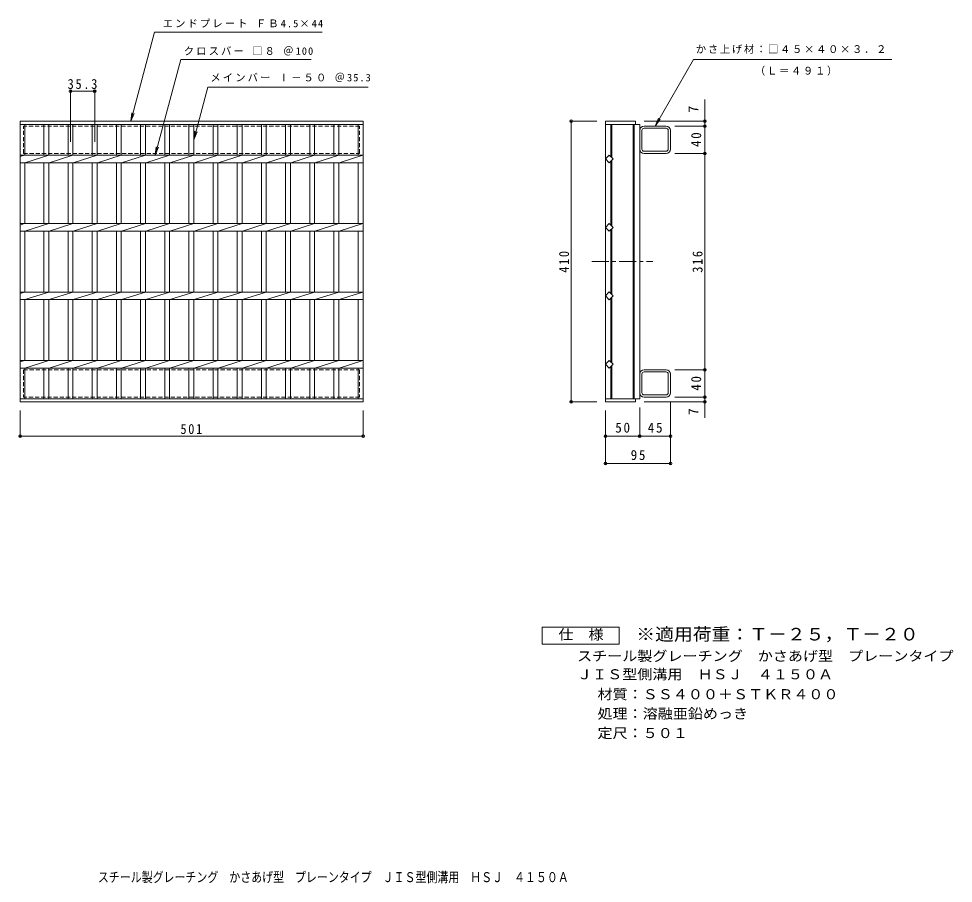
# Model space of a CAD drawing. Units: millimetres, scale not verified. Extents: x -580 to 785, y -684 to 579.
import ezdxf
from ezdxf.enums import TextEntityAlignment as Align

# ---------------------------------------------------------------- set-up
doc = ezdxf.new("R2010")
doc.units = ezdxf.units.MM
doc.header["$LTSCALE"] = 5
doc.header["$PDMODE"] = 32
doc.header["$PDSIZE"] = 4
doc.linetypes.add('CHAIN1', pattern=[8, 5, -1, 1, -1])
doc.linetypes.add('DASHED1', pattern=[1.8, 1.2, -0.6])
for name, color, linetype, lineweight in [('1-1_1-1ﾚｲﾔ', 2, 'Continuous', 9), ('1-2_1-2ﾚｲﾔ', 3, 'Continuous', 9), ('1-4_1-4ﾚｲﾔ', 7, 'Continuous', 9), ('F-4_F-4ﾚｲﾔ', 2, 'Continuous', 9)]:
    doc.layers.add(name, color=color, linetype=linetype, lineweight=lineweight)
doc.layers.add('F-5_F-5ﾚｲﾔ', color=2, linetype='Continuous')
doc.styles.add('ＭＳ ゴシック', font='')
doc.styles.get('ＭＳ ゴシック').set_extended_font_data('MS Gothic')

msp = doc.modelspace()

# ---------------------------------------------------------------- linework, layer by layer
at = {"layer": '1-1_1-1ﾚｲﾔ', "linetype": 'DASHED1'}
for p, q in [((-573.027, 381.7), (-573.027, 421.7)), ((-82.027, 421.7), (-573.027, 421.7)), ((-573.027, 65.7), (-573.027, 25.7)), ((-82.027, 25.7), (-573.027, 25.7))]:
    msp.add_line(p, q, dxfattribs=at)
at = {"layer": '1-1_1-1ﾚｲﾔ'}
for p, q in [((330.227, 388.1), (330.227, 415.3)), ((365.627, 421.7), (333.427, 421.7)), ((365.627, 418.5), (333.427, 418.5)), ((368.827, 388.1), (368.827, 415.3)), ((372.027, 388.1), (372.027, 415.3)), ((333.427, 384.9), (365.627, 384.9)), ((365.627, 381.7), (333.427, 381.7)), ((330.227, 59.3), (330.227, 32.1)), ((365.627, 65.7), (333.427, 65.7)), ((333.427, 62.5), (365.627, 62.5)), ((368.827, 59.3), (368.827, 32.1)), ((372.027, 59.3), (372.027, 32.1)), ((365.627, 28.9), (333.427, 28.9)), ((365.627, 25.7), (333.427, 25.7))]:
    msp.add_line(p, q, dxfattribs=at)
at = {"layer": '1-1_1-1ﾚｲﾔ', "linetype": 'DASHED1'}
for points in [[(-573.027, 381.7), (-82.027, 381.7), (-82.027, 421.7)], [(-573.027, 65.7), (-82.027, 65.7), (-82.027, 25.7)]]:
    msp.add_lwpolyline(points, dxfattribs=at)
at = {"layer": '1-1_1-1ﾚｲﾔ'}
for centre, radius, start, end in [((333.427, 415.3), 6.4, 90, 180), ((333.427, 415.3), 3.2, 90, 180), ((365.627, 415.3), 6.4, 0, 90), ((365.627, 415.3), 3.2, 0, 90), ((333.427, 388.1), 6.4, 180, 270), ((333.427, 388.1), 3.2, 180, 270), ((365.627, 388.1), 6.4, 270, 0), ((365.627, 388.1), 3.2, 270, 0), ((333.427, 59.3), 6.4, 90, 180), ((333.427, 59.3), 3.2, 90, 180), ((365.627, 59.3), 6.4, 0, 90), ((365.627, 59.3), 3.2, 0, 90), ((333.427, 32.1), 6.4, 180, 270), ((333.427, 32.1), 3.2, 180, 270), ((365.627, 32.1), 3.2, 270, 0), ((365.627, 32.1), 6.4, 270, 0)]:
    msp.add_arc(centre, radius, start, end, dxfattribs=at)
at = {"layer": '1-2_1-2ﾚｲﾔ'}
for p, q in [((-578.027, 428.7), (-77.027, 428.7)), ((-578.027, 18.7), (-578.027, 428.7)), ((-578.027, 424.2), (-77.027, 424.2)), ((-571.027, 379.2), (-571.027, 424.2)), ((-543.127, 424.2), (-543.127, 379.2)), ((-536.127, 424.2), (-536.127, 379.2)), ((-507.826, 424.2), (-507.826, 379.2)), ((-500.826, 424.2), (-500.826, 379.2)), ((-472.526, 424.2), (-472.526, 379.2)), ((-465.526, 424.2), (-465.526, 379.2)), ((-437.227, 424.2), (-437.227, 379.2)), ((-430.227, 424.2), (-430.227, 379.2)), ((-401.927, 424.2), (-401.927, 379.2)), ((-394.926, 424.2), (-394.926, 379.2)), ((-366.626, 424.2), (-366.626, 379.2)), ((-359.626, 424.2), (-359.626, 379.2)), ((-331.327, 424.2), (-331.327, 379.2)), ((-324.327, 424.2), (-324.327, 379.2)), ((-296.026, 424.2), (-296.026, 379.2)), ((-289.027, 424.2), (-289.027, 379.2)), ((-260.726, 424.2), (-260.726, 379.2)), ((-253.726, 424.2), (-253.726, 379.2)), ((-225.427, 424.2), (-225.427, 379.2)), ((-218.427, 424.2), (-218.427, 379.2)), ((-190.126, 424.2), (-190.126, 379.2)), ((-183.127, 424.2), (-183.127, 379.2)), ((-154.827, 424.2), (-154.827, 379.2)), ((-147.827, 424.2), (-147.827, 379.2)), ((-119.527, 424.2), (-119.527, 379.2)), ((-112.527, 424.2), (-112.527, 379.2)), ((-84.027, 424.2), (-84.027, 379.2)), ((-77.027, 428.7), (-77.027, 18.7)), ((277.027, 428.7), (321.027, 428.7)), ((277.027, 428.7), (277.027, 18.7)), ((277.027, 424.2), (327.027, 424.2)), ((285.027, 424.2), (285.027, 377.014)), ((286.527, 424.2), (286.527, 375.514)), ((317.527, 424.2), (317.527, 23.2)), ((319.027, 424.2), (319.027, 23.2)), ((321.027, 428.7), (321.027, 424.2)), ((327.027, 424.2), (327.027, 23.2)), ((-578.027, 379.2), (-77.027, 379.2)), ((-578.027, 377.12), (-571.427, 379.2)), ((-571.027, 368.2), (-536.127, 379.2)), ((-535.727, 368.2), (-500.827, 379.2)), ((-500.427, 368.2), (-465.527, 379.2)), ((-465.126, 368.2), (-430.227, 379.2)), ((-429.826, 368.2), (-394.927, 379.2)), ((-394.526, 368.2), (-359.627, 379.2)), ((-359.226, 368.2), (-324.327, 379.2)), ((-323.927, 368.2), (-289.027, 379.2)), ((-288.627, 368.2), (-253.727, 379.2)), ((-253.326, 368.2), (-218.427, 379.2)), ((-218.027, 368.2), (-183.127, 379.2)), ((-182.727, 368.2), (-147.827, 379.2)), ((-147.427, 368.2), (-112.527, 379.2)), ((-112.126, 368.2), (-77.227, 379.2)), ((285.027, 370.386), (285.027, 277.014)), ((286.527, 371.886), (286.527, 275.514)), ((-578.027, 368.2), (-77.027, 368.2)), ((-571.027, 279.199), (-571.027, 368.2)), ((-543.127, 368.2), (-543.127, 279.199)), ((-536.127, 368.2), (-536.127, 279.199)), ((-507.826, 368.2), (-507.826, 279.199)), ((-500.826, 368.2), (-500.826, 279.199)), ((-472.526, 368.2), (-472.526, 279.199)), ((-465.526, 368.2), (-465.526, 279.199)), ((-437.227, 368.2), (-437.227, 279.199)), ((-430.227, 368.2), (-430.227, 279.199)), ((-401.927, 368.2), (-401.927, 279.199)), ((-394.926, 368.2), (-394.926, 279.199)), ((-366.626, 368.2), (-366.626, 279.199)), ((-359.626, 368.2), (-359.626, 279.199)), ((-331.327, 368.2), (-331.327, 279.199)), ((-324.327, 368.2), (-324.327, 279.199)), ((-296.026, 368.2), (-296.026, 279.199)), ((-289.027, 368.2), (-289.027, 279.199)), ((-260.726, 368.2), (-260.726, 279.199)), ((-253.726, 368.2), (-253.726, 279.199)), ((-225.427, 368.2), (-225.427, 279.199)), ((-218.427, 368.2), (-218.427, 279.199)), ((-190.126, 368.2), (-190.126, 279.199)), ((-183.127, 368.2), (-183.127, 279.199)), ((-154.827, 368.2), (-154.827, 279.199)), ((-147.827, 368.2), (-147.827, 279.199)), ((-119.527, 368.2), (-119.527, 279.199)), ((-112.527, 368.2), (-112.527, 279.199)), ((-84.027, 368.2), (-84.027, 279.199)), ((-578.027, 277.12), (-571.427, 279.2)), ((-578.027, 279.199), (-77.027, 279.199)), ((-571.027, 268.2), (-536.127, 279.2)), ((-535.727, 268.2), (-500.827, 279.2)), ((-500.427, 268.2), (-465.527, 279.2)), ((-465.126, 268.2), (-430.227, 279.2)), ((-429.826, 268.2), (-394.927, 279.2)), ((-394.526, 268.2), (-359.627, 279.2)), ((-359.226, 268.2), (-324.327, 279.2)), ((-323.927, 268.2), (-289.027, 279.2)), ((-288.627, 268.2), (-253.727, 279.2)), ((-253.326, 268.2), (-218.427, 279.2)), ((-218.027, 268.2), (-183.127, 279.2)), ((-182.727, 268.2), (-147.827, 279.2)), ((-147.427, 268.2), (-112.527, 279.2)), ((-112.126, 268.2), (-77.227, 279.2)), ((-578.027, 268.2), (-77.027, 268.2)), ((-571.027, 179.199), (-571.027, 268.2)), ((-543.127, 268.2), (-543.127, 179.199)), ((-536.127, 268.2), (-536.127, 179.199)), ((-507.826, 268.2), (-507.826, 179.199)), ((-500.826, 268.2), (-500.826, 179.199)), ((-472.526, 268.2), (-472.526, 179.199)), ((-465.526, 268.2), (-465.526, 179.199)), ((-437.227, 268.2), (-437.227, 179.199)), ((-430.227, 268.2), (-430.227, 179.199)), ((-401.927, 268.2), (-401.927, 179.199)), ((-394.926, 268.2), (-394.926, 179.199)), ((-366.626, 268.2), (-366.626, 179.199)), ((-359.626, 268.2), (-359.626, 179.199)), ((-331.327, 268.2), (-331.327, 179.199)), ((-324.327, 268.2), (-324.327, 179.199)), ((-296.026, 268.2), (-296.026, 179.199)), ((-289.027, 268.2), (-289.027, 179.199)), ((-260.726, 268.2), (-260.726, 179.199)), ((-253.726, 268.2), (-253.726, 179.199)), ((-225.427, 268.2), (-225.427, 179.199)), ((-218.427, 268.2), (-218.427, 179.199)), ((-190.126, 268.2), (-190.126, 179.199)), ((-183.127, 268.2), (-183.127, 179.199)), ((-154.827, 268.2), (-154.827, 179.199)), ((-147.827, 268.2), (-147.827, 179.199)), ((-119.527, 268.2), (-119.527, 179.199)), ((-112.527, 268.2), (-112.527, 179.199)), ((-84.027, 268.2), (-84.027, 179.199)), ((285.027, 270.386), (285.027, 177.013)), ((286.527, 271.886), (286.527, 175.513)), ((-578.027, 177.12), (-571.427, 179.2)), ((-578.027, 179.199), (-77.027, 179.199)), ((-571.027, 168.2), (-536.127, 179.2)), ((-535.727, 168.2), (-500.827, 179.2)), ((-500.427, 168.2), (-465.527, 179.2)), ((-465.126, 168.2), (-430.227, 179.2)), ((-429.826, 168.2), (-394.927, 179.2)), ((-394.526, 168.2), (-359.627, 179.2)), ((-359.226, 168.2), (-324.327, 179.2)), ((-323.927, 168.2), (-289.027, 179.2)), ((-288.627, 168.2), (-253.727, 179.2)), ((-253.326, 168.2), (-218.427, 179.2)), ((-218.027, 168.2), (-183.127, 179.2)), ((-182.727, 168.2), (-147.827, 179.2)), ((-147.427, 168.2), (-112.527, 179.2)), ((-112.126, 168.2), (-77.227, 179.2)), ((-578.027, 168.2), (-77.027, 168.2)), ((-571.027, 79.199), (-571.027, 168.2)), ((-543.127, 168.2), (-543.127, 79.199)), ((-536.127, 168.2), (-536.127, 79.199)), ((-507.826, 168.2), (-507.826, 79.199)), ((-500.826, 168.2), (-500.826, 79.199)), ((-472.526, 168.2), (-472.526, 79.199)), ((-465.526, 168.2), (-465.526, 79.199)), ((-437.227, 168.2), (-437.227, 79.199)), ((-430.227, 168.2), (-430.227, 79.199)), ((-401.927, 168.2), (-401.927, 79.199)), ((-394.926, 168.2), (-394.926, 79.199)), ((-366.626, 168.2), (-366.626, 79.199)), ((-359.626, 168.2), (-359.626, 79.199)), ((-331.327, 168.2), (-331.327, 79.199)), ((-324.327, 168.2), (-324.327, 79.199)), ((-296.026, 168.2), (-296.026, 79.199)), ((-289.027, 168.2), (-289.027, 79.199)), ((-260.726, 168.2), (-260.726, 79.199)), ((-253.726, 168.2), (-253.726, 79.199)), ((-225.427, 168.2), (-225.427, 79.199)), ((-218.427, 168.2), (-218.427, 79.199)), ((-190.126, 168.2), (-190.126, 79.199)), ((-183.127, 168.2), (-183.127, 79.199)), ((-154.827, 168.2), (-154.827, 79.199)), ((-147.827, 168.2), (-147.827, 79.199)), ((-119.527, 168.2), (-119.527, 79.199)), ((-112.527, 168.2), (-112.527, 79.199)), ((-84.027, 168.2), (-84.027, 79.199)), ((285.027, 77.013), (285.027, 170.386)), ((286.527, 75.513), (286.527, 171.886)), ((-578.027, 77.12), (-571.427, 79.2)), ((-578.027, 79.199), (-77.027, 79.199)), ((-571.027, 68.2), (-536.127, 79.2)), ((-535.727, 68.2), (-500.827, 79.2)), ((-500.427, 68.2), (-465.527, 79.2)), ((-465.126, 68.2), (-430.227, 79.2)), ((-429.826, 68.2), (-394.927, 79.2)), ((-394.526, 68.2), (-359.627, 79.2)), ((-359.226, 68.2), (-324.327, 79.2)), ((-323.927, 68.2), (-289.027, 79.2)), ((-288.627, 68.2), (-253.727, 79.2)), ((-253.326, 68.2), (-218.427, 79.2)), ((-218.027, 68.2), (-183.127, 79.2)), ((-182.727, 68.2), (-147.827, 79.2)), ((-147.427, 68.2), (-112.527, 79.2)), ((-112.126, 68.2), (-77.227, 79.2)), ((285.027, 23.2), (285.027, 70.386)), ((286.527, 23.2), (286.527, 71.886)), ((-578.027, 68.2), (-77.027, 68.2)), ((-571.027, 23.2), (-571.027, 68.2)), ((-543.127, 68.2), (-543.127, 23.2)), ((-536.127, 68.2), (-536.127, 23.2)), ((-507.826, 68.2), (-507.826, 23.2)), ((-500.826, 68.2), (-500.826, 23.2)), ((-472.526, 68.2), (-472.526, 23.2)), ((-465.526, 68.2), (-465.526, 23.2)), ((-437.227, 68.2), (-437.227, 23.2)), ((-430.227, 68.2), (-430.227, 23.2)), ((-401.927, 68.2), (-401.927, 23.2)), ((-394.926, 68.2), (-394.926, 23.2)), ((-366.626, 68.2), (-366.626, 23.2)), ((-359.626, 68.2), (-359.626, 23.2)), ((-331.327, 68.2), (-331.327, 23.2)), ((-324.327, 68.2), (-324.327, 23.2)), ((-296.026, 68.2), (-296.026, 23.2)), ((-289.027, 68.2), (-289.027, 23.2)), ((-260.726, 68.2), (-260.726, 23.2)), ((-253.726, 68.2), (-253.726, 23.2)), ((-225.427, 68.2), (-225.427, 23.2)), ((-218.427, 68.2), (-218.427, 23.2)), ((-190.126, 68.2), (-190.126, 23.2)), ((-183.127, 68.2), (-183.127, 23.2)), ((-154.827, 68.2), (-154.827, 23.2)), ((-147.827, 68.2), (-147.827, 23.2)), ((-119.527, 68.2), (-119.527, 23.2)), ((-112.527, 68.2), (-112.527, 23.2)), ((-84.027, 68.2), (-84.027, 23.2)), ((-77.027, 23.2), (-578.027, 23.2)), ((-77.027, 18.7), (-578.027, 18.7)), ((277.027, 23.2), (327.027, 23.2)), ((277.027, 18.7), (321.027, 18.7)), ((321.027, 18.7), (321.027, 23.2))]:
    msp.add_line(p, q, dxfattribs=at)
at = {"layer": '1-2_1-2ﾚｲﾔ', "linetype": 'CHAIN1'}
msp.add_line((257.02, 223.7), (346.428, 223.7), dxfattribs=at)
at = {"layer": '1-2_1-2ﾚｲﾔ'}
for points in [[(288.341, 373.7), (282.684, 368.043), (277.027, 373.7), (282.684, 379.357)], [(288.341, 273.7), (282.684, 268.043), (277.027, 273.7), (282.684, 279.357)], [(288.341, 173.7), (282.684, 179.356), (277.027, 173.7), (282.684, 168.043)], [(288.341, 73.7), (282.684, 79.356), (277.027, 73.7), (282.684, 68.043)]]:
    msp.add_lwpolyline(points, close=True, dxfattribs=at)
at = {"layer": '1-4_1-4ﾚｲﾔ'}
for p, q in [((-380.776, 379.2), (-343.397, 518.7)), ((-343.397, 518.7), (-152.862, 518.7)), ((-324.327, 401.7), (-303.695, 478.7)), ((-303.695, 478.7), (-69.322, 478.7)), ((-504.326, 398.493), (-504.326, 474.136)), ((-504.326, 472.636), (-469.026, 472.636)), ((-469.026, 398.493), (-469.026, 474.136)), ((422.027, -4.26), (422.027, 460.497)), ((-416.297, 428.7), (-414.665, 441.093)), ((-416.297, 428.7), (-411.513, 440.248)), ((264.527, 428.7), (225.527, 428.7)), ((227.027, 18.7), (227.027, 428.7)), ((333.527, 428.7), (423.527, 428.7)), ((349.527, 421.7), (354.31, 433.248)), ((349.527, 421.7), (357.136, 431.617)), ((-324.327, 401.7), (-322.695, 414.093)), ((-324.327, 401.7), (-319.543, 413.248)), ((378.127, 421.7), (423.527, 421.7)), ((-380.776, 379.2), (-379.145, 391.593)), ((-380.776, 379.2), (-375.993, 390.748)), ((378.127, 381.7), (423.527, 381.7)), ((378.127, 65.7), (423.527, 65.7)), ((264.527, 18.7), (225.527, 18.7)), ((333.527, 18.7), (423.527, 18.7)), ((372.027, 19.6), (372.027, -72.8)), ((378.127, 25.7), (423.527, 25.7)), ((-578.027, 6.2), (-578.027, -32.8)), ((-77.027, 6.2), (-77.027, -32.8)), ((277.027, 6.2), (277.027, -72.8)), ((327.027, 10.7), (327.027, -32.8)), ((-578.027, -31.3), (-77.027, -31.3)), ((277.027, -31.3), (372.027, -31.3)), ((277.027, -71.3), (372.027, -71.3))]:
    msp.add_line(p, q, dxfattribs=at)
for points in [[(-416.297, 428.7), (-381.463, 558.7), (-136.95, 558.7)], [(349.527, 421.7), (405.53, 518.7), (695.108, 518.7)]]:
    msp.add_lwpolyline(points, dxfattribs=at)
for p in [(-504.326, 472.636), (-469.026, 472.636), (227.027, 428.7), (422.027, 428.7), (422.027, 421.7), (422.027, 381.7), (422.027, 65.7), (422.027, 25.7), (227.027, 18.7), (422.027, 18.7), (-578.027, -31.3), (-77.027, -31.3), (277.027, -31.3), (327.027, -31.3), (372.027, -31.3), (277.027, -71.3), (372.027, -71.3)]:
    msp.add_point(p, dxfattribs=at)
at = {"layer": 'F-4_F-4ﾚｲﾔ'}
msp.add_lwpolyline([(184.536, -335.188), (184.536, -310.188), (297.036, -310.188), (297.036, -335.188)], close=True, dxfattribs=at)

# ---------------------------------------------------------------- texts
at = {"layer": '1-4_1-4ﾚｲﾔ', "color": 2, "style": 'ＭＳ ゴシック'}
for p in [(417.027, 441.35), (417.027, -0.46)]:
    msp.add_text('7', height=14.66, rotation=90, dxfattribs=at).set_placement(p, align=Align.BOTTOM_LEFT)
at = {"layer": '1-4_1-4ﾚｲﾔ', "char_height": 11, "attachment_point": 7, "style": 'ＭＳ ゴシック'}
for s, insert in [('\\T1.21;エンドプレート\\~ＦＢ4.5×44', (-369.668, 565.413)), ('\\T1.21;クロスバー\\~□８\\~＠100', (-338.838, 524.689)), ('\\T1.17;かさ上げ材：□４５×４０×３．２', (409.133, 527.241)), ('\\T1.17;（Ｌ＝４９１）', (495.379, 495.466)), ('\\T1.21;メインバー\\~Ⅰ－５０\\~＠35.3', (-300.051, 485.935))]:
    msp.add_mtext(s, dxfattribs=dict(at, insert=insert))
at = {"layer": '1-4_1-4ﾚｲﾔ', "color": 2, "char_height": 14.66, "attachment_point": 7, "style": 'ＭＳ ゴシック'}
for s, insert in [('\\T1.28;\\W0.9;35.3', (-508.551, 475.636)), ('\\T1.27;\\W0.9;501', (-343.777, -28.3)), ('\\T1.27;\\W0.95;50', (291.402, -26.3)), ('\\T1.27;\\W0.95;45', (338.902, -26.3)), ('\\T1.27;\\W0.95;95', (313.902, -66.3))]:
    msp.add_mtext(s, dxfattribs=dict(at, insert=insert))
at = {"layer": '1-4_1-4ﾚｲﾔ', "color": 2, "char_height": 14.66, "attachment_point": 7, "rotation": 90, "style": 'ＭＳ ゴシック'}
for s, insert in [('\\T1.27;\\W0.95;40', (417.027, 391.075)), ('\\T1.27;\\W0.9;410', (224.027, 207.45)), ('\\T1.27;\\W0.9;316', (419.027, 207.45)), ('\\T1.27;\\W0.95;40', (417.027, 35.075))]:
    msp.add_mtext(s, dxfattribs=dict(at, insert=insert))
at = {"layer": 'F-4_F-4ﾚｲﾔ', "style": 'ＭＳ ゴシック', "width": 1.1}
for s, p in [('仕\u3000様', (208.286, -332.688)), ('スチール製グレーチング\u3000かさあげ型\u3000プレーンタイプ', (235.581, -364.148)), ('ＪＩＳ型側溝用\u3000ＨＳＪ\u3000４１５０Ａ', (235.581, -390.806)), ('材質：ＳＳ４００＋ＳＴＫＲ４００', (265.437, -419.92)), ('処理：溶融亜鉛めっき', (265.437, -448.307)), ('定尺：５０１', (265.437, -476.654))]:
    msp.add_text(s, height=14.66, dxfattribs=at).set_placement(p, align=Align.BOTTOM_LEFT)
at = {"layer": 'F-5_F-5ﾚｲﾔ', "color": 3, "style": 'ＭＳ ゴシック', "width": 1.1}
msp.add_text('※適用荷重：Ｔ－２５，Ｔ－２０', height=18.33, dxfattribs=at).set_placement((322.036, -335.188), align=Align.BOTTOM_LEFT)
at = {"layer": 'F-5_F-5ﾚｲﾔ', "style": 'ＭＳ ゴシック', "width": 0.8}
msp.add_text('スチール製グレーチング\u3000かさあげ型\u3000プレーンタイプ\u3000ＪＩＳ型側溝用\u3000ＨＳＪ\u3000４１５０Ａ', height=14.66, dxfattribs=at).set_placement((-464.379, -687.109), align=Align.BOTTOM_LEFT)

doc.saveas('drawing.dxf')
